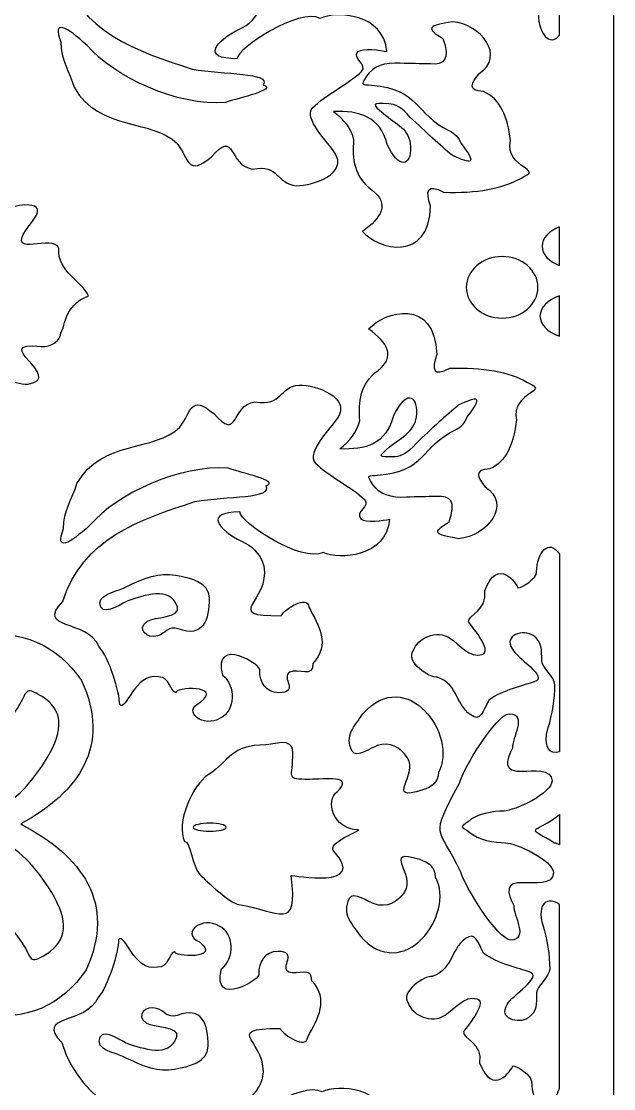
# Model space of a CAD drawing. Header units: centimetres. Extents: x 11.1 to 45, y -13.4 to 13.9.
# Drawn here: x 22.67 to 27.44, y -6.12 to 2.46 of the extents above; entities that cross this region are included whole.
import ezdxf

# ---------------------------------------------------------------- set-up
doc = ezdxf.new("R2010")
doc.units = ezdxf.units.CM
doc.header["$MEASUREMENT"] = 0
doc.layers.add('layer 1', color=7, linetype='Continuous')

msp = doc.modelspace()

# ---------------------------------------------------------------- linework, layer by layer
at = {"layer": 'layer 1', "color": 177}
for points, knots in [([(11.13376, 13.34877), (11.13376, 13.34877), (11.13376, 13.9212), (11.13376, 13.9212), (11.13376, 13.9212), (11.13376, 13.9212), (27.43513, 13.9212), (27.43513, 13.9212), (27.43513, 13.9212), (27.43513, 13.9212), (27.43513, -13.3973), (27.43513, -13.3973), (27.43513, -13.3973), (27.43513, -13.3973), (11.13376, -13.3973), (11.13376, -13.3973), (11.13376, -13.3973), (11.13376, -13.3973), (11.13376, 13.34877), (11.13376, 13.34877)], [0, 0, 0, 0, 0.1666667, 0.1666667, 0.1666667, 0.1666667, 0.3333333, 0.3333333, 0.3333333, 0.3333333, 0.5, 0.5, 0.5, 0.5, 0.6666667, 0.6666667, 0.6666667, 0.6666667, 1, 1, 1, 1]), ([(26.99911, 2.34887), (26.91995, 2.25279), (26.83059, 2.36536), (26.83058, 2.51533), (26.83058, 2.51533), (26.83058, 2.55972), (26.71699, 2.64043), (26.68048, 2.64043), (26.68048, 2.64043), (26.67197, 2.60957), (26.51898, 2.38286), (26.41274, 2.66464), (26.41274, 2.66464), (26.44142, 2.81733), (26.27767, 2.86088), (26.28293, 2.91079), (26.28293, 2.91079), (26.28698, 2.92693), (26.48576, 3.14888), (26.39246, 3.17713), (26.39246, 3.17713), (26.2951, 3.20941), (26.20585, 3.09238), (26.13689, 3.04799), (26.13689, 3.04799), (26.02736, 2.9683), (25.86781, 3.05237), (25.84075, 3.14081), (25.84075, 3.14081), (25.76737, 3.23505), (25.97482, 3.36779), (26.03141, 3.35872), (26.03141, 3.35872), (26.20991, 3.41522), (26.1734, 3.60083), (26.32755, 3.67751), (26.32755, 3.67751), (26.3884, 3.70575), (26.42491, 3.57662), (26.4452, 3.54434), (26.4452, 3.54434), (26.55393, 3.45957), (26.73837, 3.42327), (26.8103, 3.39503), (26.8103, 3.39503), (26.93598, 3.36011), (26.66421, 3.20138), (26.63586, 3.13274), (26.63586, 3.13274), (26.55879, 3.01975), (26.72511, 2.97132), (26.80219, 3.02378), (26.80219, 3.02378), (26.8752, 3.07221), (26.87115, 3.14081), (26.87115, 3.22555), (26.87115, 3.22555), (26.87115, 3.278), (26.97662, 3.35467), (26.97662, 3.41924), (26.97662, 3.41924), (26.97662, 3.52416), (26.95634, 3.6654), (26.92388, 3.76225), (26.92388, 3.76225), (26.87755, 3.91594), (26.93229, 3.97367), (26.99911, 3.96176), (26.99911, 3.96176), (26.99911, 3.96176), (26.99911, 2.34887), (26.99911, 2.34887)], [0, 0, 0, 0, 0.0526316, 0.0526316, 0.0526316, 0.0526316, 0.1052632, 0.1052632, 0.1052632, 0.1052632, 0.1578947, 0.1578947, 0.1578947, 0.1578947, 0.2105263, 0.2105263, 0.2105263, 0.2105263, 0.2631579, 0.2631579, 0.2631579, 0.2631579, 0.3157895, 0.3157895, 0.3157895, 0.3157895, 0.3684211, 0.3684211, 0.3684211, 0.3684211, 0.4210526, 0.4210526, 0.4210526, 0.4210526, 0.4736842, 0.4736842, 0.4736842, 0.4736842, 0.5263158, 0.5263158, 0.5263158, 0.5263158, 0.5789474, 0.5789474, 0.5789474, 0.5789474, 0.6315789, 0.6315789, 0.6315789, 0.6315789, 0.6842105, 0.6842105, 0.6842105, 0.6842105, 0.7368421, 0.7368421, 0.7368421, 0.7368421, 0.7894737, 0.7894737, 0.7894737, 0.7894737, 0.8421053, 0.8421053, 0.8421053, 0.8421053, 0.8947368, 0.8947368, 0.8947368, 0.8947368, 1, 1, 1, 1]), ([(25.61043, 2.21725), (25.56589, 2.22999), (25.41318, 2.24912), (25.38136, 2.21725), (25.38136, 2.21725), (25.3241, 2.15989), (25.46408, 2.11527), (25.40681, 2.05791), (25.40681, 2.05791), (25.31137, 1.96231), (25.12048, 1.87308), (25.01231, 1.76472), (25.01231, 1.76472), (24.93595, 1.68825), (25.13957, 1.48428), (25.19048, 1.40781), (25.19048, 1.40781), (25.30501, 1.23571), (25.01867, 1.14011), (24.88505, 1.14011), (24.88505, 1.14011), (24.71593, 1.15371), (24.75313, 1.31475), (24.52872, 1.27396), (24.52872, 1.27396), (24.33145, 1.30403), (24.40147, 1.60192), (24.19785, 1.36956), (24.19785, 1.36956), (24.00611, 1.21236), (24.02153, 1.35328), (23.92424, 1.47791), (23.92424, 1.47791), (23.72062, 1.68188), (23.30067, 1.57351), (23.09705, 1.93044), (23.09705, 1.93044), (23.05887, 2.05791), (22.98888, 2.14713), (22.98888, 2.29374), (22.98888, 2.29374), (22.91623, 2.48602), (23.03591, 2.41725), (23.2002, 2.26747), (23.2002, 2.26747), (23.42198, 2.01347), (23.92451, 1.77658), (24.31238, 1.80934), (24.31238, 1.80934), (24.42692, 1.84757), (24.73234, 1.91132), (24.6178, 1.94956), (24.6178, 1.94956), (24.68159, 2.05333), (24.30191, 2.02994), (24.04514, 2.07703), (24.04514, 2.07703), (23.59336, 2.22362), (23.14796, 2.37021), (22.98252, 2.88011), (22.98252, 2.88011), (22.76051, 3.11217), (23.17715, 3.01705), (23.27522, 3.2434), (23.27522, 3.2434), (23.35534, 3.331), (23.44128, 3.60823), (23.44065, 3.70868), (23.44065, 3.70868), (23.49345, 3.76746), (23.56113, 3.45181), (23.75244, 3.48559), (23.75244, 3.48559), (23.84789, 3.48559), (23.84152, 3.60033), (23.89242, 3.61307), (23.89242, 3.61307), (23.8744, 3.5679), (24.27739, 3.54773), (24.08968, 3.68955), (24.08968, 3.68955), (23.93061, 3.76604), (24.1215, 3.89989), (24.24875, 3.81702), (24.24875, 3.81702), (24.36933, 3.76604), (24.37661, 3.54932), (24.26784, 3.47285), (24.26784, 3.47285), (24.18226, 3.14428), (24.60261, 3.39885), (24.5669, 3.43461), (24.5669, 3.43461), (24.5669, 3.52384), (24.61144, 3.61307), (24.71961, 3.61307), (24.71961, 3.61307), (24.89142, 3.61307), (24.73234, 3.48559), (24.80869, 3.44735), (24.80869, 3.44735), (24.87869, 3.41549), (24.99958, 3.49834), (24.99322, 3.37725), (24.99322, 3.37725), (25.13734, 3.2264), (25.04234, 3.07554), (24.96141, 2.92471), (24.96141, 2.92471), (24.9525, 2.824), (24.76883, 2.93831), (24.7387, 2.99483), (24.7387, 2.99483), (24.24817, 2.99483), (24.6563, 2.88648), (24.59872, 2.59329), (24.59872, 2.59329), (24.5669, 2.48495), (24.50327, 2.43396), (24.42055, 2.39571), (24.42055, 2.39571), (24.24239, 2.30648), (24.10877, 2.15989), (24.40783, 2.15989), (24.40783, 2.15989), (24.40406, 2.24284), (24.90989, 2.5743), (25.07594, 2.48495), (25.07594, 2.48495), (25.20431, 2.54643), (25.58726, 2.52495), (25.61043, 2.21725)], [0, 0, 0, 0, 0.0294118, 0.0294118, 0.0294118, 0.0294118, 0.0588235, 0.0588235, 0.0588235, 0.0588235, 0.0882353, 0.0882353, 0.0882353, 0.0882353, 0.1176471, 0.1176471, 0.1176471, 0.1176471, 0.1470588, 0.1470588, 0.1470588, 0.1470588, 0.1764706, 0.1764706, 0.1764706, 0.1764706, 0.2058824, 0.2058824, 0.2058824, 0.2058824, 0.2352941, 0.2352941, 0.2352941, 0.2352941, 0.2647059, 0.2647059, 0.2647059, 0.2647059, 0.2941176, 0.2941176, 0.2941176, 0.2941176, 0.3235294, 0.3235294, 0.3235294, 0.3235294, 0.3529412, 0.3529412, 0.3529412, 0.3529412, 0.3823529, 0.3823529, 0.3823529, 0.3823529, 0.4117647, 0.4117647, 0.4117647, 0.4117647, 0.4411765, 0.4411765, 0.4411765, 0.4411765, 0.4705882, 0.4705882, 0.4705882, 0.4705882, 0.5, 0.5, 0.5, 0.5, 0.5294118, 0.5294118, 0.5294118, 0.5294118, 0.5588235, 0.5588235, 0.5588235, 0.5588235, 0.5882353, 0.5882353, 0.5882353, 0.5882353, 0.6176471, 0.6176471, 0.6176471, 0.6176471, 0.6470588, 0.6470588, 0.6470588, 0.6470588, 0.6764706, 0.6764706, 0.6764706, 0.6764706, 0.7058824, 0.7058824, 0.7058824, 0.7058824, 0.7352941, 0.7352941, 0.7352941, 0.7352941, 0.7647059, 0.7647059, 0.7647059, 0.7647059, 0.7941176, 0.7941176, 0.7941176, 0.7941176, 0.8235294, 0.8235294, 0.8235294, 0.8235294, 0.8529412, 0.8529412, 0.8529412, 0.8529412, 0.8823529, 0.8823529, 0.8823529, 0.8823529, 0.9117647, 0.9117647, 0.9117647, 0.9117647, 0.9411765, 0.9411765, 0.9411765, 0.9411765, 1, 1, 1, 1]), ([(26.68755, 1.1989), (26.54745, 1.1181), (26.33064, 1.07592), (26.06784, 1.0879), (26.06784, 1.0879), (25.93342, 1.15922), (25.9205, 1.09824), (25.96278, 0.97712), (25.96278, 0.97712), (25.94884, 0.51681), (25.54326, 0.62662), (25.41534, 0.77218), (25.41534, 0.77218), (25.57021, 0.88297), (25.6329, 0.99376), (25.49276, 1.10451), (25.49276, 1.10451), (25.34318, 1.21306), (25.33334, 1.35832), (25.34346, 1.50885), (25.34346, 1.50885), (25.32134, 1.60023), (25.26421, 1.67409), (25.1831, 1.73594), (25.1831, 1.73594), (25.3887, 1.74346), (25.55646, 1.69918), (25.61441, 1.47007), (25.61441, 1.47007), (25.70773, 1.27069), (25.80892, 1.29473), (25.80172, 1.4524), (25.80172, 1.4524), (25.7952, 1.5958), (25.68765, 1.63416), (25.58314, 1.72036), (25.58314, 1.72036), (25.48955, 1.79758), (25.48642, 1.80701), (25.62751, 1.79825), (25.62751, 1.79825), (25.67677, 1.79519), (25.73095, 1.77223), (25.79689, 1.69164), (25.79689, 1.69164), (25.92298, 1.57095), (26.04355, 1.46213), (26.13581, 1.38519), (26.13581, 1.38519), (26.29273, 1.30942), (26.3425, 1.30833), (26.20748, 1.47832), (26.20748, 1.47832), (26.19178, 1.52679), (26.1588, 1.55976), (26.11398, 1.58154), (26.11398, 1.58154), (25.83042, 1.71928), (25.87866, 1.91481), (25.48775, 1.94789), (25.48775, 1.94789), (25.41335, 1.95419), (25.39495, 1.93945), (25.44684, 2.01887), (25.44684, 2.01887), (25.50167, 2.1028), (25.59615, 2.13284), (25.71947, 2.12368), (25.71947, 2.12368), (25.80058, 2.12182), (25.88168, 2.11997), (25.96278, 2.11813), (25.96278, 2.11813), (26.06992, 2.10899), (26.12423, 2.15517), (26.06231, 2.32308), (26.06231, 2.32308), (25.91912, 2.40723), (25.94493, 2.42695), (26.13973, 2.45727), (26.13973, 2.45727), (26.36792, 2.4385), (26.56939, 2.18), (26.3525, 2.04059), (26.3525, 2.04059), (26.29127, 1.96652), (26.25702, 1.9011), (26.38857, 1.89658), (26.38857, 1.89658), (26.52471, 1.83841), (26.58335, 1.69229), (26.60422, 1.50332), (26.60422, 1.50332), (26.57903, 1.39084), (26.64759, 1.33474), (26.7229, 1.28269), (26.7229, 1.28269), (26.78591, 1.23912), (26.75192, 1.23604), (26.68755, 1.1989)], [0, 0, 0, 0, 0.0384615, 0.0384615, 0.0384615, 0.0384615, 0.0769231, 0.0769231, 0.0769231, 0.0769231, 0.1153846, 0.1153846, 0.1153846, 0.1153846, 0.1538462, 0.1538462, 0.1538462, 0.1538462, 0.1923077, 0.1923077, 0.1923077, 0.1923077, 0.2307692, 0.2307692, 0.2307692, 0.2307692, 0.2692308, 0.2692308, 0.2692308, 0.2692308, 0.3076923, 0.3076923, 0.3076923, 0.3076923, 0.3461538, 0.3461538, 0.3461538, 0.3461538, 0.3846154, 0.3846154, 0.3846154, 0.3846154, 0.4230769, 0.4230769, 0.4230769, 0.4230769, 0.4615385, 0.4615385, 0.4615385, 0.4615385, 0.5, 0.5, 0.5, 0.5, 0.5384615, 0.5384615, 0.5384615, 0.5384615, 0.5769231, 0.5769231, 0.5769231, 0.5769231, 0.6153846, 0.6153846, 0.6153846, 0.6153846, 0.6538462, 0.6538462, 0.6538462, 0.6538462, 0.6923077, 0.6923077, 0.6923077, 0.6923077, 0.7307692, 0.7307692, 0.7307692, 0.7307692, 0.7692308, 0.7692308, 0.7692308, 0.7692308, 0.8076923, 0.8076923, 0.8076923, 0.8076923, 0.8461538, 0.8461538, 0.8461538, 0.8461538, 0.8846154, 0.8846154, 0.8846154, 0.8846154, 0.9230769, 0.9230769, 0.9230769, 0.9230769, 1, 1, 1, 1]), ([(23.21193, 0.25432), (23.01024, 0.18438), (23.01733, -0.02787), (22.9892, -0.03923), (22.9892, -0.03923), (22.992, -0.10294), (22.91242, -0.16057), (22.83111, -0.15211), (22.83111, -0.15211), (22.40204, -0.10744), (23.02762, -0.40285), (22.7275, -0.45464), (22.7275, -0.45464), (22.59387, -0.45464), (22.47693, -0.38264), (22.35443, -0.34387), (22.35443, -0.34387), (22.28204, -0.32172), (22.28204, -0.39372), (22.32102, -0.43249), (22.32102, -0.43249), (22.40454, -0.51558), (22.50477, -0.55435), (22.30989, -0.55435), (22.30989, -0.55435), (22.01462, -0.59883), (21.79922, -0.49554), (21.64727, -0.34942), (21.64727, -0.34942), (21.49286, -0.21802), (21.39976, 0.07827), (21.14613, 0.1214), (21.14613, 0.1214), (20.78763, 0.30825), (20.91767, 0.29333), (21.12943, 0.38726), (21.12943, 0.38726), (21.26492, 0.50541), (21.40598, 0.60697), (21.54147, 0.72514), (21.54147, 0.72514), (21.63057, 0.80822), (21.70295, 1.03532), (21.85886, 1.04639), (21.85886, 1.04639), (22.04447, 1.09638), (22.23008, 1.1334), (22.41569, 1.07962), (22.41569, 1.07962), (22.4992, 1.08517), (22.27091, 0.99655), (22.32102, 0.89683), (22.32102, 0.89683), (22.32659, 0.88576), (22.61057, 0.98547), (22.69966, 0.98547), (22.69966, 0.98547), (22.88898, 0.98547), (22.77205, 0.87468), (22.71079, 0.78607), (22.71079, 0.78607), (22.55489, 0.55342), (22.93352, 0.75837), (22.9725, 0.63651), (22.9725, 0.63651), (22.95858, 0.45094), (23.16645, 0.36602), (23.21193, 0.25432)], [0, 0, 0, 0, 0.0555556, 0.0555556, 0.0555556, 0.0555556, 0.1111111, 0.1111111, 0.1111111, 0.1111111, 0.1666667, 0.1666667, 0.1666667, 0.1666667, 0.2222222, 0.2222222, 0.2222222, 0.2222222, 0.2777778, 0.2777778, 0.2777778, 0.2777778, 0.3333333, 0.3333333, 0.3333333, 0.3333333, 0.3888889, 0.3888889, 0.3888889, 0.3888889, 0.4444444, 0.4444444, 0.4444444, 0.4444444, 0.5, 0.5, 0.5, 0.5, 0.5555556, 0.5555556, 0.5555556, 0.5555556, 0.6111111, 0.6111111, 0.6111111, 0.6111111, 0.6666667, 0.6666667, 0.6666667, 0.6666667, 0.7222222, 0.7222222, 0.7222222, 0.7222222, 0.7777778, 0.7777778, 0.7777778, 0.7777778, 0.8333333, 0.8333333, 0.8333333, 0.8333333, 0.8888889, 0.8888889, 0.8888889, 0.8888889, 1, 1, 1, 1]), ([(26.99911, 0.49755), (26.91537, 0.52935), (26.85915, 0.58717), (26.85915, 0.65301), (26.85915, 0.65301), (26.85915, 0.71885), (26.91537, 0.77671), (26.99911, 0.8085), (26.99911, 0.8085), (26.99911, 0.8085), (26.99911, 0.49755), (26.99911, 0.49755)], [0, 0, 0, 0, 0.25, 0.25, 0.25, 0.25, 0.5, 0.5, 0.5, 0.5, 1, 1, 1, 1]), ([(26.53806, 0.57055), (26.69677, 0.57055), (26.82622, 0.45942), (26.82622, 0.32314), (26.82622, 0.32314), (26.82622, 0.18687), (26.69677, 0.07575), (26.53806, 0.07575), (26.53806, 0.07575), (26.37936, 0.07575), (26.24991, 0.18687), (26.24991, 0.32314), (26.24991, 0.32314), (26.24991, 0.45942), (26.37936, 0.57055), (26.53806, 0.57055)], [0, 0, 0, 0, 0.2, 0.2, 0.2, 0.2, 0.4, 0.4, 0.4, 0.4, 0.6, 0.6, 0.6, 0.6, 1, 1, 1, 1]), ([(26.73694, -0.43852), (26.59685, -0.35772), (26.38004, -0.31553), (26.11724, -0.3275), (26.11724, -0.3275), (25.98282, -0.39882), (25.9699, -0.33784), (26.01218, -0.21673), (26.01218, -0.21673), (25.99824, 0.24357), (25.59266, 0.13379), (25.46474, -0.01178), (25.46474, -0.01178), (25.61961, -0.12257), (25.6823, -0.23337), (25.54216, -0.34412), (25.54216, -0.34412), (25.39257, -0.45267), (25.38274, -0.59792), (25.39285, -0.74846), (25.39285, -0.74846), (25.37074, -0.83984), (25.3136, -0.91369), (25.23249, -0.97556), (25.23249, -0.97556), (25.4381, -0.98306), (25.60586, -0.9388), (25.66381, -0.70969), (25.66381, -0.70969), (25.75712, -0.51029), (25.85832, -0.53435), (25.85112, -0.69199), (25.85112, -0.69199), (25.8446, -0.83541), (25.73705, -0.87378), (25.63254, -0.95998), (25.63254, -0.95998), (25.53894, -1.0372), (25.53582, -1.04661), (25.67691, -1.03786), (25.67691, -1.03786), (25.72617, -1.0348), (25.78035, -1.01185), (25.84629, -0.93125), (25.84629, -0.93125), (25.97238, -0.81055), (26.09295, -0.70173), (26.1852, -0.62479), (26.1852, -0.62479), (26.34212, -0.54904), (26.39189, -0.54795), (26.25687, -0.71794), (26.25687, -0.71794), (26.24118, -0.7664), (26.2082, -0.79937), (26.16338, -0.82114), (26.16338, -0.82114), (25.87982, -0.95889), (25.92805, -1.15443), (25.53715, -1.18751), (25.53715, -1.18751), (25.46275, -1.19379), (25.44435, -1.17907), (25.49624, -1.25848), (25.49624, -1.25848), (25.55107, -1.34242), (25.64555, -1.37244), (25.76887, -1.36328), (25.76887, -1.36328), (25.84998, -1.36143), (25.93108, -1.35958), (26.01218, -1.35775), (26.01218, -1.35775), (26.11932, -1.34861), (26.17363, -1.39479), (26.11171, -1.56269), (26.11171, -1.56269), (25.96852, -1.64684), (25.99433, -1.66656), (26.18913, -1.69688), (26.18913, -1.69688), (26.41731, -1.67812), (26.61878, -1.41962), (26.4019, -1.28021), (26.4019, -1.28021), (26.34067, -1.20611), (26.30642, -1.14072), (26.43796, -1.13619), (26.43796, -1.13619), (26.57411, -1.07803), (26.63274, -0.93191), (26.65362, -0.74294), (26.65362, -0.74294), (26.62843, -0.63047), (26.69699, -0.57434), (26.7723, -0.52229), (26.7723, -0.52229), (26.83531, -0.47874), (26.80132, -0.47565), (26.73694, -0.43852)], [0, 0, 0, 0, 0.0384615, 0.0384615, 0.0384615, 0.0384615, 0.0769231, 0.0769231, 0.0769231, 0.0769231, 0.1153846, 0.1153846, 0.1153846, 0.1153846, 0.1538462, 0.1538462, 0.1538462, 0.1538462, 0.1923077, 0.1923077, 0.1923077, 0.1923077, 0.2307692, 0.2307692, 0.2307692, 0.2307692, 0.2692308, 0.2692308, 0.2692308, 0.2692308, 0.3076923, 0.3076923, 0.3076923, 0.3076923, 0.3461538, 0.3461538, 0.3461538, 0.3461538, 0.3846154, 0.3846154, 0.3846154, 0.3846154, 0.4230769, 0.4230769, 0.4230769, 0.4230769, 0.4615385, 0.4615385, 0.4615385, 0.4615385, 0.5, 0.5, 0.5, 0.5, 0.5384615, 0.5384615, 0.5384615, 0.5384615, 0.5769231, 0.5769231, 0.5769231, 0.5769231, 0.6153846, 0.6153846, 0.6153846, 0.6153846, 0.6538462, 0.6538462, 0.6538462, 0.6538462, 0.6923077, 0.6923077, 0.6923077, 0.6923077, 0.7307692, 0.7307692, 0.7307692, 0.7307692, 0.7692308, 0.7692308, 0.7692308, 0.7692308, 0.8076923, 0.8076923, 0.8076923, 0.8076923, 0.8461538, 0.8461538, 0.8461538, 0.8461538, 0.8846154, 0.8846154, 0.8846154, 0.8846154, 0.9230769, 0.9230769, 0.9230769, 0.9230769, 1, 1, 1, 1]), ([(26.99911, -0.06904), (26.90636, -0.03883), (26.84269, 0.02216), (26.84269, 0.09224), (26.84269, 0.09224), (26.84269, 0.16231), (26.90636, 0.22333), (26.99911, 0.25353), (26.99911, 0.25353), (26.99911, 0.25353), (26.99911, -0.06904), (26.99911, -0.06904)], [0, 0, 0, 0, 0.25, 0.25, 0.25, 0.25, 0.5, 0.5, 0.5, 0.5, 1, 1, 1, 1]), ([(25.63239, -1.53933), (25.58785, -1.55207), (25.43514, -1.5712), (25.40332, -1.53933), (25.40332, -1.53933), (25.34605, -1.48197), (25.48604, -1.43735), (25.42877, -1.37999), (25.42877, -1.37999), (25.33333, -1.28439), (25.14244, -1.19515), (25.03427, -1.08679), (25.03427, -1.08679), (24.95791, -1.01032), (25.16152, -0.80636), (25.21243, -0.72987), (25.21243, -0.72987), (25.32697, -0.55779), (25.04063, -0.46219), (24.907, -0.46219), (24.907, -0.46219), (24.73788, -0.47579), (24.77508, -0.63683), (24.55068, -0.59604), (24.55068, -0.59604), (24.3534, -0.62612), (24.42343, -0.924), (24.2198, -0.69164), (24.2198, -0.69164), (24.02807, -0.53444), (24.04348, -0.67535), (23.94619, -0.79999), (23.94619, -0.79999), (23.74258, -1.00394), (23.32262, -0.89558), (23.11901, -1.25251), (23.11901, -1.25251), (23.08083, -1.37999), (23.01083, -1.46922), (23.01083, -1.61581), (23.01083, -1.61581), (22.93819, -1.80811), (23.05786, -1.73933), (23.22216, -1.58956), (23.22216, -1.58956), (23.44394, -1.33555), (23.94647, -1.09866), (24.33433, -1.13142), (24.33433, -1.13142), (24.44887, -1.16965), (24.7543, -1.2334), (24.63976, -1.27164), (24.63976, -1.27164), (24.70354, -1.37541), (24.32386, -1.35203), (24.06709, -1.3991), (24.06709, -1.3991), (23.61532, -1.5457), (23.16991, -1.69229), (23.00447, -2.20217), (23.00447, -2.20217), (22.78247, -2.43425), (23.1991, -2.33914), (23.29717, -2.56548), (23.29717, -2.56548), (23.37729, -2.65308), (23.46323, -2.93032), (23.46261, -3.03074), (23.46261, -3.03074), (23.51541, -3.08953), (23.58309, -2.77389), (23.77439, -2.80767), (23.77439, -2.80767), (23.86984, -2.80767), (23.86347, -2.92241), (23.91438, -2.93515), (23.91438, -2.93515), (23.89636, -2.88999), (24.29934, -2.8698), (24.11163, -3.01164), (24.11163, -3.01164), (23.95256, -3.08811), (24.14345, -3.22195), (24.27071, -3.13909), (24.27071, -3.13909), (24.39129, -3.08811), (24.39856, -2.8714), (24.2898, -2.79493), (24.2898, -2.79493), (24.20422, -2.46636), (24.62457, -2.72091), (24.58886, -2.75668), (24.58886, -2.75668), (24.58886, -2.84592), (24.6334, -2.93515), (24.74157, -2.93515), (24.74157, -2.93515), (24.91337, -2.93515), (24.7543, -2.80767), (24.83065, -2.76943), (24.83065, -2.76943), (24.90064, -2.73757), (25.02154, -2.82042), (25.01518, -2.69932), (25.01518, -2.69932), (25.15929, -2.54847), (25.06429, -2.39762), (24.98336, -2.2468), (24.98336, -2.2468), (24.97445, -2.14608), (24.79078, -2.2604), (24.76066, -2.31691), (24.76066, -2.31691), (24.27012, -2.31689), (24.67825, -2.20854), (24.62067, -1.91536), (24.62067, -1.91536), (24.58886, -1.80701), (24.52522, -1.75604), (24.44251, -1.71778), (24.44251, -1.71778), (24.26434, -1.62856), (24.13072, -1.48197), (24.42978, -1.48197), (24.42978, -1.48197), (24.42601, -1.56492), (24.93184, -1.89638), (25.09789, -1.80701), (25.09789, -1.80701), (25.22626, -1.86851), (25.60921, -1.84704), (25.63239, -1.53933)], [0, 0, 0, 0, 0.0294118, 0.0294118, 0.0294118, 0.0294118, 0.0588235, 0.0588235, 0.0588235, 0.0588235, 0.0882353, 0.0882353, 0.0882353, 0.0882353, 0.1176471, 0.1176471, 0.1176471, 0.1176471, 0.1470588, 0.1470588, 0.1470588, 0.1470588, 0.1764706, 0.1764706, 0.1764706, 0.1764706, 0.2058824, 0.2058824, 0.2058824, 0.2058824, 0.2352941, 0.2352941, 0.2352941, 0.2352941, 0.2647059, 0.2647059, 0.2647059, 0.2647059, 0.2941176, 0.2941176, 0.2941176, 0.2941176, 0.3235294, 0.3235294, 0.3235294, 0.3235294, 0.3529412, 0.3529412, 0.3529412, 0.3529412, 0.3823529, 0.3823529, 0.3823529, 0.3823529, 0.4117647, 0.4117647, 0.4117647, 0.4117647, 0.4411765, 0.4411765, 0.4411765, 0.4411765, 0.4705882, 0.4705882, 0.4705882, 0.4705882, 0.5, 0.5, 0.5, 0.5, 0.5294118, 0.5294118, 0.5294118, 0.5294118, 0.5588235, 0.5588235, 0.5588235, 0.5588235, 0.5882353, 0.5882353, 0.5882353, 0.5882353, 0.6176471, 0.6176471, 0.6176471, 0.6176471, 0.6470588, 0.6470588, 0.6470588, 0.6470588, 0.6764706, 0.6764706, 0.6764706, 0.6764706, 0.7058824, 0.7058824, 0.7058824, 0.7058824, 0.7352941, 0.7352941, 0.7352941, 0.7352941, 0.7647059, 0.7647059, 0.7647059, 0.7647059, 0.7941176, 0.7941176, 0.7941176, 0.7941176, 0.8235294, 0.8235294, 0.8235294, 0.8235294, 0.8529412, 0.8529412, 0.8529412, 0.8529412, 0.8823529, 0.8823529, 0.8823529, 0.8823529, 0.9117647, 0.9117647, 0.9117647, 0.9117647, 0.9411765, 0.9411765, 0.9411765, 0.9411765, 1, 1, 1, 1]), ([(26.99911, -1.82125), (26.91675, -1.69029), (26.81572, -1.80748), (26.81572, -1.96695), (26.81572, -1.96695), (26.81572, -2.01132), (26.70213, -2.09203), (26.66562, -2.09203), (26.66562, -2.09203), (26.65711, -2.06117), (26.50412, -1.83446), (26.39788, -2.11625), (26.39788, -2.11625), (26.42656, -2.26893), (26.26281, -2.31248), (26.26807, -2.36239), (26.26807, -2.36239), (26.27212, -2.37855), (26.4709, -2.60048), (26.37759, -2.62873), (26.37759, -2.62873), (26.28024, -2.66101), (26.19099, -2.544), (26.12202, -2.49961), (26.12202, -2.49961), (26.0125, -2.41992), (25.85294, -2.50397), (25.82589, -2.59241), (25.82589, -2.59241), (25.75251, -2.68667), (25.95996, -2.8194), (26.01655, -2.81032), (26.01655, -2.81032), (26.19505, -2.86682), (26.15854, -3.05245), (26.31269, -3.12911), (26.31269, -3.12911), (26.37354, -3.15737), (26.41005, -3.02822), (26.43033, -2.99594), (26.43033, -2.99594), (26.53907, -2.91119), (26.72351, -2.87487), (26.79543, -2.84664), (26.79543, -2.84664), (26.92112, -2.81171), (26.64935, -2.65298), (26.621, -2.58434), (26.621, -2.58434), (26.54393, -2.47135), (26.71024, -2.42292), (26.78732, -2.4754), (26.78732, -2.4754), (26.86034, -2.52381), (26.85629, -2.59241), (26.85629, -2.67715), (26.85629, -2.67715), (26.85629, -2.72962), (26.96176, -2.80629), (26.96176, -2.87084), (26.96176, -2.87084), (26.96176, -2.97578), (26.94148, -3.117), (26.90902, -3.21385), (26.90902, -3.21385), (26.85929, -3.37881), (26.92599, -3.43326), (26.99911, -3.40964), (26.99911, -3.40964), (26.99911, -3.40964), (26.99911, -1.82125), (26.99911, -1.82125)], [0, 0, 0, 0, 0.0526316, 0.0526316, 0.0526316, 0.0526316, 0.1052632, 0.1052632, 0.1052632, 0.1052632, 0.1578947, 0.1578947, 0.1578947, 0.1578947, 0.2105263, 0.2105263, 0.2105263, 0.2105263, 0.2631579, 0.2631579, 0.2631579, 0.2631579, 0.3157895, 0.3157895, 0.3157895, 0.3157895, 0.3684211, 0.3684211, 0.3684211, 0.3684211, 0.4210526, 0.4210526, 0.4210526, 0.4210526, 0.4736842, 0.4736842, 0.4736842, 0.4736842, 0.5263158, 0.5263158, 0.5263158, 0.5263158, 0.5789474, 0.5789474, 0.5789474, 0.5789474, 0.6315789, 0.6315789, 0.6315789, 0.6315789, 0.6842105, 0.6842105, 0.6842105, 0.6842105, 0.7368421, 0.7368421, 0.7368421, 0.7368421, 0.7894737, 0.7894737, 0.7894737, 0.7894737, 0.8421053, 0.8421053, 0.8421053, 0.8421053, 0.8947368, 0.8947368, 0.8947368, 0.8947368, 1, 1, 1, 1]), ([(23.91177, -1.9904), (23.78182, -1.9682), (23.66822, -2.00649), (23.49385, -2.09382), (23.49385, -2.09382), (23.43104, -2.12363), (23.26576, -2.15011), (23.31204, -2.24613), (23.31204, -2.24613), (23.3484, -2.31897), (23.50046, -2.20308), (23.53682, -2.19316), (23.53682, -2.19316), (23.65252, -2.15672), (23.87069, -2.07065), (23.92689, -2.24613), (23.92689, -2.24613), (23.95664, -2.33554), (23.73847, -2.32561), (23.68558, -2.35871), (23.68558, -2.35871), (23.59302, -2.42163), (23.68227, -2.5044), (23.76822, -2.47792), (23.76822, -2.47792), (23.83433, -2.45804), (23.85086, -2.39514), (23.9335, -2.42163), (23.9335, -2.42163), (24.13545, -2.49664), (24.18307, -2.34896), (24.1815, -2.17348), (24.1815, -2.17348), (24.18035, -2.0427), (24.03032, -2.01066), (23.91177, -1.9904)], [0, 0, 0, 0, 0.1, 0.1, 0.1, 0.1, 0.2, 0.2, 0.2, 0.2, 0.3, 0.3, 0.3, 0.3, 0.4, 0.4, 0.4, 0.4, 0.5, 0.5, 0.5, 0.5, 0.6, 0.6, 0.6, 0.6, 0.7, 0.7, 0.7, 0.7, 0.8, 0.8, 0.8, 0.8, 1, 1, 1, 1]), ([(21.40495, -3.98497), (21.4004, -4.03884), (21.8761, -4.50882), (21.92558, -4.49607), (21.92558, -4.49607), (22.18358, -4.59334), (22.372, -4.49881), (22.20709, -4.2633), (22.20709, -4.2633), (22.18477, -4.24198), (22.01426, -4.14683), (21.99723, -4.12889), (21.99723, -4.12889), (22.07838, -3.98993), (22.32865, -4.04305), (22.43774, -4.09906), (22.43774, -4.09906), (22.65008, -4.17355), (22.79453, -4.34156), (22.91623, -4.54089), (22.91623, -4.54089), (23.05509, -4.76998), (23.04142, -4.92864), (22.87617, -5.03278), (22.87617, -5.03278), (22.72735, -5.12656), (22.75888, -5.0671), (22.67912, -4.94692), (22.67912, -4.94692), (22.4539, -4.60761), (22.21412, -4.61573), (22.00332, -4.83481), (22.00332, -4.83481), (21.85788, -5.14916), (21.8959, -5.40227), (22.33751, -5.52064), (22.33751, -5.52064), (22.71108, -5.57779), (22.99365, -5.4526), (23.19336, -5.16139), (23.19336, -5.16139), (23.43812, -4.62451), (23.1596, -4.24616), (22.66673, -3.98998), (22.66673, -3.98998), (23.13662, -3.73422), (23.39541, -3.36144), (23.15677, -2.83798), (23.15677, -2.83798), (22.95706, -2.54679), (22.67449, -2.42158), (22.30092, -2.47873), (22.30092, -2.47873), (21.85931, -2.5971), (21.82129, -2.85021), (21.96672, -3.16456), (21.96672, -3.16456), (22.17753, -3.38364), (22.41731, -3.39176), (22.64253, -3.05245), (22.64253, -3.05245), (22.72229, -2.93228), (22.69076, -2.87281), (22.83958, -2.96659), (22.83958, -2.96659), (23.00483, -3.07073), (23.0185, -3.22941), (22.87964, -3.45848), (22.87964, -3.45848), (22.76531, -3.64576), (22.63088, -3.80541), (22.43896, -3.88581), (22.43896, -3.88581), (22.29681, -3.97672), (22.07611, -4.02997), (21.99808, -3.90807), (21.99808, -3.90807), (22.01088, -3.89505), (22.15517, -3.75071), (22.1705, -3.73609), (22.1705, -3.73609), (22.3411, -3.49244), (22.18007, -3.39967), (21.91437, -3.51406), (21.91437, -3.51406), (21.87386, -3.49885), (21.40743, -3.9358), (21.40495, -3.98497)], [0, 0, 0, 0, 0.0434783, 0.0434783, 0.0434783, 0.0434783, 0.0869565, 0.0869565, 0.0869565, 0.0869565, 0.1304348, 0.1304348, 0.1304348, 0.1304348, 0.173913, 0.173913, 0.173913, 0.173913, 0.2173913, 0.2173913, 0.2173913, 0.2173913, 0.2608696, 0.2608696, 0.2608696, 0.2608696, 0.3043478, 0.3043478, 0.3043478, 0.3043478, 0.3478261, 0.3478261, 0.3478261, 0.3478261, 0.3913043, 0.3913043, 0.3913043, 0.3913043, 0.4347826, 0.4347826, 0.4347826, 0.4347826, 0.4782609, 0.4782609, 0.4782609, 0.4782609, 0.5217391, 0.5217391, 0.5217391, 0.5217391, 0.5652174, 0.5652174, 0.5652174, 0.5652174, 0.6086957, 0.6086957, 0.6086957, 0.6086957, 0.6521739, 0.6521739, 0.6521739, 0.6521739, 0.6956522, 0.6956522, 0.6956522, 0.6956522, 0.7391304, 0.7391304, 0.7391304, 0.7391304, 0.7826087, 0.7826087, 0.7826087, 0.7826087, 0.826087, 0.826087, 0.826087, 0.826087, 0.8695652, 0.8695652, 0.8695652, 0.8695652, 0.9130435, 0.9130435, 0.9130435, 0.9130435, 1, 1, 1, 1]), ([(25.89931, -3.71656), (25.96759, -3.69546), (26.02561, -3.65615), (26.02561, -3.57593), (26.02561, -3.57593), (26.19074, -3.28103), (25.76969, -2.70504), (25.41878, -3.10496), (25.41878, -3.10496), (25.34876, -3.20778), (25.26874, -3.27744), (25.33209, -3.40347), (25.33209, -3.40347), (25.36209, -3.46648), (25.49213, -3.37361), (25.53214, -3.36035), (25.53214, -3.36035), (25.6355, -3.32718), (25.7222, -3.37361), (25.77554, -3.45653), (25.77554, -3.45653), (25.87215, -3.60069), (25.5842, -3.81392), (25.89931, -3.71656)], [0, 0, 0, 0, 0.1428571, 0.1428571, 0.1428571, 0.1428571, 0.2857143, 0.2857143, 0.2857143, 0.2857143, 0.4285714, 0.4285714, 0.4285714, 0.4285714, 0.5714286, 0.5714286, 0.5714286, 0.5714286, 0.7142857, 0.7142857, 0.7142857, 0.7142857, 1, 1, 1, 1]), ([(26.93947, -3.64284), (26.93947, -3.54325), (26.77678, -3.56503), (26.70482, -3.56503), (26.70482, -3.56503), (26.54418, -3.57546), (26.56714, -3.48416), (26.62035, -3.38142), (26.62035, -3.38142), (26.61409, -3.30672), (26.74549, -3.10444), (26.59532, -3.10444), (26.59532, -3.10444), (26.49228, -3.10444), (26.22243, -3.55259), (26.19485, -3.66084), (26.19485, -3.66084), (25.95054, -4.11257), (26.0247, -3.99726), (26.20661, -4.37766), (26.20661, -4.37766), (26.23419, -4.4859), (26.50403, -4.92228), (26.60708, -4.92228), (26.60708, -4.92228), (26.75725, -4.92228), (26.62585, -4.71998), (26.6321, -4.6453), (26.6321, -4.6453), (26.57889, -4.54257), (26.55594, -4.45127), (26.71657, -4.46168), (26.71657, -4.46168), (26.78854, -4.46168), (26.95123, -4.48347), (26.95123, -4.38387), (26.95123, -4.38387), (26.95123, -4.28179), (26.64502, -4.14113), (26.5664, -4.14113), (26.5664, -4.14113), (26.47881, -4.14113), (26.33801, -4.11622), (26.27857, -4.05709), (26.27857, -4.05709), (26.20415, -4.00186), (26.19276, -4.02458), (26.26681, -3.96961), (26.26681, -3.96961), (26.32626, -3.91048), (26.46705, -3.8856), (26.55465, -3.8856), (26.55465, -3.8856), (26.63326, -3.8856), (26.93947, -3.74491), (26.93947, -3.64284)], [0, 0, 0, 0, 0.0666667, 0.0666667, 0.0666667, 0.0666667, 0.1333333, 0.1333333, 0.1333333, 0.1333333, 0.2, 0.2, 0.2, 0.2, 0.2666667, 0.2666667, 0.2666667, 0.2666667, 0.3333333, 0.3333333, 0.3333333, 0.3333333, 0.4, 0.4, 0.4, 0.4, 0.4666667, 0.4666667, 0.4666667, 0.4666667, 0.5333333, 0.5333333, 0.5333333, 0.5333333, 0.6, 0.6, 0.6, 0.6, 0.6666667, 0.6666667, 0.6666667, 0.6666667, 0.7333333, 0.7333333, 0.7333333, 0.7333333, 0.8, 0.8, 0.8, 0.8, 0.8666667, 0.8666667, 0.8666667, 0.8666667, 1, 1, 1, 1]), ([(23.9842, -4.12969), (23.91311, -3.98352), (24.0478, -3.67621), (24.17501, -3.59377), (24.17501, -3.59377), (24.34712, -3.48133), (24.3546, -3.35391), (24.63895, -3.35391), (24.63895, -3.35391), (24.69133, -3.35391), (24.85595, -3.28645), (24.85595, -3.41388), (24.85595, -3.41388), (24.85595, -3.62375), (24.78861, -3.63125), (24.99064, -3.63125), (24.99064, -3.63125), (25.11037, -3.63125), (25.34982, -3.59377), (25.21513, -3.72869), (25.21513, -3.72869), (25.11285, -3.79614), (25.1777, -4.036), (25.37975, -4.036), (25.37975, -4.036), (25.42465, -4.036), (25.11785, -4.14093), (25.1852, -4.20839), (25.1852, -4.20839), (25.46505, -4.52069), (24.85695, -4.39994), (24.84099, -4.40327), (24.84099, -4.40327), (24.90358, -4.86729), (24.74597, -4.6883), (24.42194, -4.63562), (24.42194, -4.63562), (24.3546, -4.63562), (24.16004, -4.44824), (24.10766, -4.39576), (24.10766, -4.39576), (24.0478, -4.33581), (24.02535, -4.11844), (23.9842, -4.12969)], [0, 0, 0, 0, 0.0833333, 0.0833333, 0.0833333, 0.0833333, 0.1666667, 0.1666667, 0.1666667, 0.1666667, 0.25, 0.25, 0.25, 0.25, 0.3333333, 0.3333333, 0.3333333, 0.3333333, 0.4166667, 0.4166667, 0.4166667, 0.4166667, 0.5, 0.5, 0.5, 0.5, 0.5833333, 0.5833333, 0.5833333, 0.5833333, 0.6666667, 0.6666667, 0.6666667, 0.6666667, 0.75, 0.75, 0.75, 0.75, 0.8333333, 0.8333333, 0.8333333, 0.8333333, 1, 1, 1, 1]), ([(26.99911, -3.91299), (26.97806, -3.93074), (26.95561, -3.94788), (26.93103, -3.96368), (26.93103, -3.96368), (26.77714, -4.06255), (26.74138, -4.01443), (26.96038, -4.14272), (26.96038, -4.14272), (26.97274, -4.1454), (26.9857, -4.15038), (26.99911, -4.15711), (26.99911, -4.15711), (26.99911, -4.15711), (26.99911, -3.91299), (26.99911, -3.91299)], [0, 0, 0, 0, 0.2, 0.2, 0.2, 0.2, 0.4, 0.4, 0.4, 0.4, 0.6, 0.6, 0.6, 0.6, 1, 1, 1, 1]), ([(24.18694, -3.98368), (24.25979, -3.98368), (24.31922, -3.99823), (24.31922, -4.01607), (24.31922, -4.01607), (24.31922, -4.0339), (24.25979, -4.04847), (24.18694, -4.04847), (24.18694, -4.04847), (24.11409, -4.04847), (24.05466, -4.0339), (24.05466, -4.01607), (24.05466, -4.01607), (24.05466, -3.99823), (24.11409, -3.98368), (24.18694, -3.98368)], [0, 0, 0, 0, 0.2, 0.2, 0.2, 0.2, 0.4, 0.4, 0.4, 0.4, 0.6, 0.6, 0.6, 0.6, 1, 1, 1, 1]), ([(25.87579, -4.27663), (25.94408, -4.29772), (26.0021, -4.33703), (26.0021, -4.41725), (26.0021, -4.41725), (26.16722, -4.71215), (25.74617, -5.28814), (25.39526, -4.88822), (25.39526, -4.88822), (25.32525, -4.78539), (25.24522, -4.71574), (25.30857, -4.58971), (25.30857, -4.58971), (25.33858, -4.5267), (25.46862, -4.61957), (25.50863, -4.63283), (25.50863, -4.63283), (25.61199, -4.66601), (25.69868, -4.61957), (25.75203, -4.53665), (25.75203, -4.53665), (25.84864, -4.39249), (25.56068, -4.17927), (25.87579, -4.27663)], [0, 0, 0, 0, 0.1428571, 0.1428571, 0.1428571, 0.1428571, 0.2857143, 0.2857143, 0.2857143, 0.2857143, 0.4285714, 0.4285714, 0.4285714, 0.4285714, 0.5714286, 0.5714286, 0.5714286, 0.5714286, 0.7142857, 0.7142857, 0.7142857, 0.7142857, 1, 1, 1, 1]), ([(26.99911, -6.11796), (26.99733, -6.12086), (26.9955, -6.12369), (26.99362, -6.12644), (26.99362, -6.12644), (26.90843, -6.36904), (26.77456, -6.2414), (26.77455, -6.05783), (26.77455, -6.05783), (26.77455, -6.01346), (26.66096, -5.93275), (26.62446, -5.93275), (26.62446, -5.93275), (26.61594, -5.96361), (26.46295, -6.19031), (26.35671, -5.90852), (26.35671, -5.90852), (26.38539, -5.75585), (26.22164, -5.7123), (26.22691, -5.66238), (26.22691, -5.66238), (26.23096, -5.64623), (26.42974, -5.4243), (26.33643, -5.39604), (26.33643, -5.39604), (26.23907, -5.36377), (26.14982, -5.48078), (26.08086, -5.52517), (26.08086, -5.52517), (25.97134, -5.60486), (25.81178, -5.5208), (25.78473, -5.43237), (25.78473, -5.43237), (25.71134, -5.33811), (25.9188, -5.20537), (25.97538, -5.21444), (25.97538, -5.21444), (26.15388, -5.15796), (26.11738, -4.97233), (26.27152, -4.89566), (26.27152, -4.89566), (26.33237, -4.86741), (26.36888, -4.99655), (26.38917, -5.02883), (26.38917, -5.02883), (26.49791, -5.11358), (26.68234, -5.14991), (26.75427, -5.17814), (26.75427, -5.17814), (26.87995, -5.21306), (26.60819, -5.3718), (26.57983, -5.44044), (26.57983, -5.44044), (26.50276, -5.55342), (26.66908, -5.60185), (26.74616, -5.54938), (26.74616, -5.54938), (26.81918, -5.50096), (26.81512, -5.43237), (26.81512, -5.34763), (26.81512, -5.34763), (26.81512, -5.29515), (26.92059, -5.21848), (26.92059, -5.15393), (26.92059, -5.15393), (26.92059, -5.049), (26.90031, -4.90778), (26.86785, -4.81093), (26.86785, -4.81093), (26.80878, -4.61496), (26.914, -4.57497), (26.99911, -4.63654), (26.99911, -4.63654), (26.99911, -4.63654), (26.99911, -6.11796), (26.99911, -6.11796)], [0, 0, 0, 0, 0.05, 0.05, 0.05, 0.05, 0.1, 0.1, 0.1, 0.1, 0.15, 0.15, 0.15, 0.15, 0.2, 0.2, 0.2, 0.2, 0.25, 0.25, 0.25, 0.25, 0.3, 0.3, 0.3, 0.3, 0.35, 0.35, 0.35, 0.35, 0.4, 0.4, 0.4, 0.4, 0.45, 0.45, 0.45, 0.45, 0.5, 0.5, 0.5, 0.5, 0.55, 0.55, 0.55, 0.55, 0.6, 0.6, 0.6, 0.6, 0.65, 0.65, 0.65, 0.65, 0.7, 0.7, 0.7, 0.7, 0.75, 0.75, 0.75, 0.75, 0.8, 0.8, 0.8, 0.8, 0.85, 0.85, 0.85, 0.85, 0.9, 0.9, 0.9, 0.9, 1, 1, 1, 1]), ([(25.62415, -6.41017), (25.57962, -6.39741), (25.4269, -6.3783), (25.39509, -6.41017), (25.39509, -6.41017), (25.33782, -6.46753), (25.47781, -6.51214), (25.42054, -6.5695), (25.42054, -6.5695), (25.32509, -6.66511), (25.1342, -6.75434), (25.02603, -6.86269), (25.02603, -6.86269), (24.94967, -6.93918), (25.15329, -7.14313), (25.2042, -7.21962), (25.2042, -7.21962), (25.31873, -7.3917), (25.03239, -7.48731), (24.89877, -7.48731), (24.89877, -7.48731), (24.72965, -7.4737), (24.76685, -7.31267), (24.54245, -7.35347), (24.54245, -7.35347), (24.34517, -7.32339), (24.41519, -7.02549), (24.21157, -7.25785), (24.21157, -7.25785), (24.01983, -7.41507), (24.03525, -7.27413), (23.93796, -7.1495), (23.93796, -7.1495), (23.73434, -6.94555), (23.31439, -7.0539), (23.11078, -6.69698), (23.11078, -6.69698), (23.07259, -6.5695), (23.0026, -6.48027), (23.0026, -6.33369), (23.0026, -6.33369), (22.92996, -6.14138), (23.04963, -6.21017), (23.21393, -6.35995), (23.21393, -6.35995), (23.43571, -6.61394), (23.93824, -6.85085), (24.3261, -6.81807), (24.3261, -6.81807), (24.44064, -6.77983), (24.74606, -6.7161), (24.63153, -6.67785), (24.63153, -6.67785), (24.69531, -6.57409), (24.31563, -6.59748), (24.05886, -6.55039), (24.05886, -6.55039), (23.60709, -6.40378), (23.16168, -6.25719), (22.99624, -5.74731), (22.99624, -5.74731), (22.77423, -5.51524), (23.19087, -5.61037), (23.28894, -5.38402), (23.28894, -5.38402), (23.36906, -5.2964), (23.455, -5.01917), (23.45437, -4.91874), (23.45437, -4.91874), (23.50717, -4.85995), (23.57486, -5.17562), (23.76616, -5.14182), (23.76616, -5.14182), (23.86161, -5.14182), (23.85524, -5.0271), (23.90614, -5.01434), (23.90614, -5.01434), (23.88812, -5.0595), (24.29111, -5.07968), (24.1034, -4.93787), (24.1034, -4.93787), (23.94433, -4.86138), (24.13522, -4.72753), (24.26248, -4.81039), (24.26248, -4.81039), (24.38306, -4.86138), (24.39033, -5.07809), (24.28156, -5.15457), (24.28156, -5.15457), (24.19598, -5.48312), (24.61634, -5.22857), (24.58062, -5.19281), (24.58062, -5.19281), (24.58062, -5.10358), (24.62517, -5.01434), (24.73334, -5.01434), (24.73334, -5.01434), (24.90514, -5.01434), (24.74606, -5.14182), (24.82242, -5.18005), (24.82242, -5.18005), (24.89241, -5.21192), (25.01331, -5.12906), (25.00695, -5.25017), (25.00695, -5.25017), (25.15106, -5.40102), (25.05606, -5.55186), (24.97513, -5.70269), (24.97513, -5.70269), (24.96622, -5.8034), (24.78255, -5.6891), (24.75242, -5.63259), (24.75242, -5.63259), (24.26189, -5.63259), (24.67002, -5.74095), (24.61244, -6.03412), (24.61244, -6.03412), (24.58062, -6.14247), (24.51699, -6.19347), (24.43428, -6.2317), (24.43428, -6.2317), (24.25611, -6.32094), (24.12249, -6.46753), (24.42155, -6.46753), (24.42155, -6.46753), (24.41778, -6.38456), (24.92361, -6.0531), (25.08966, -6.14247), (25.08966, -6.14247), (25.21803, -6.08098), (25.60098, -6.10245), (25.62415, -6.41017)], [0, 0, 0, 0, 0.0294118, 0.0294118, 0.0294118, 0.0294118, 0.0588235, 0.0588235, 0.0588235, 0.0588235, 0.0882353, 0.0882353, 0.0882353, 0.0882353, 0.1176471, 0.1176471, 0.1176471, 0.1176471, 0.1470588, 0.1470588, 0.1470588, 0.1470588, 0.1764706, 0.1764706, 0.1764706, 0.1764706, 0.2058824, 0.2058824, 0.2058824, 0.2058824, 0.2352941, 0.2352941, 0.2352941, 0.2352941, 0.2647059, 0.2647059, 0.2647059, 0.2647059, 0.2941176, 0.2941176, 0.2941176, 0.2941176, 0.3235294, 0.3235294, 0.3235294, 0.3235294, 0.3529412, 0.3529412, 0.3529412, 0.3529412, 0.3823529, 0.3823529, 0.3823529, 0.3823529, 0.4117647, 0.4117647, 0.4117647, 0.4117647, 0.4411765, 0.4411765, 0.4411765, 0.4411765, 0.4705882, 0.4705882, 0.4705882, 0.4705882, 0.5, 0.5, 0.5, 0.5, 0.5294118, 0.5294118, 0.5294118, 0.5294118, 0.5588235, 0.5588235, 0.5588235, 0.5588235, 0.5882353, 0.5882353, 0.5882353, 0.5882353, 0.6176471, 0.6176471, 0.6176471, 0.6176471, 0.6470588, 0.6470588, 0.6470588, 0.6470588, 0.6764706, 0.6764706, 0.6764706, 0.6764706, 0.7058824, 0.7058824, 0.7058824, 0.7058824, 0.7352941, 0.7352941, 0.7352941, 0.7352941, 0.7647059, 0.7647059, 0.7647059, 0.7647059, 0.7941176, 0.7941176, 0.7941176, 0.7941176, 0.8235294, 0.8235294, 0.8235294, 0.8235294, 0.8529412, 0.8529412, 0.8529412, 0.8529412, 0.8823529, 0.8823529, 0.8823529, 0.8823529, 0.9117647, 0.9117647, 0.9117647, 0.9117647, 0.9411765, 0.9411765, 0.9411765, 0.9411765, 1, 1, 1, 1]), ([(23.90354, -5.95908), (23.77359, -5.98129), (23.65999, -5.943), (23.48562, -5.85567), (23.48562, -5.85567), (23.42281, -5.82588), (23.25752, -5.79938), (23.30381, -5.70335), (23.30381, -5.70335), (23.34017, -5.63051), (23.49223, -5.7464), (23.52859, -5.75634), (23.52859, -5.75634), (23.64429, -5.79276), (23.86246, -5.87886), (23.91866, -5.70335), (23.91866, -5.70335), (23.94841, -5.61397), (23.73023, -5.6239), (23.67735, -5.59078), (23.67735, -5.59078), (23.58479, -5.52787), (23.67404, -5.44508), (23.75999, -5.47158), (23.75999, -5.47158), (23.8261, -5.49144), (23.84263, -5.55435), (23.92527, -5.52787), (23.92527, -5.52787), (24.12722, -5.45285), (24.17483, -5.60053), (24.17327, -5.77603), (24.17327, -5.77603), (24.17212, -5.90679), (24.02208, -5.93883), (23.90354, -5.95908)], [0, 0, 0, 0, 0.1, 0.1, 0.1, 0.1, 0.2, 0.2, 0.2, 0.2, 0.3, 0.3, 0.3, 0.3, 0.4, 0.4, 0.4, 0.4, 0.5, 0.5, 0.5, 0.5, 0.6, 0.6, 0.6, 0.6, 0.7, 0.7, 0.7, 0.7, 0.8, 0.8, 0.8, 0.8, 1, 1, 1, 1])]:
    msp.add_open_spline(points, degree=3, knots=knots, dxfattribs=at)

doc.saveas('drawing.dxf')
